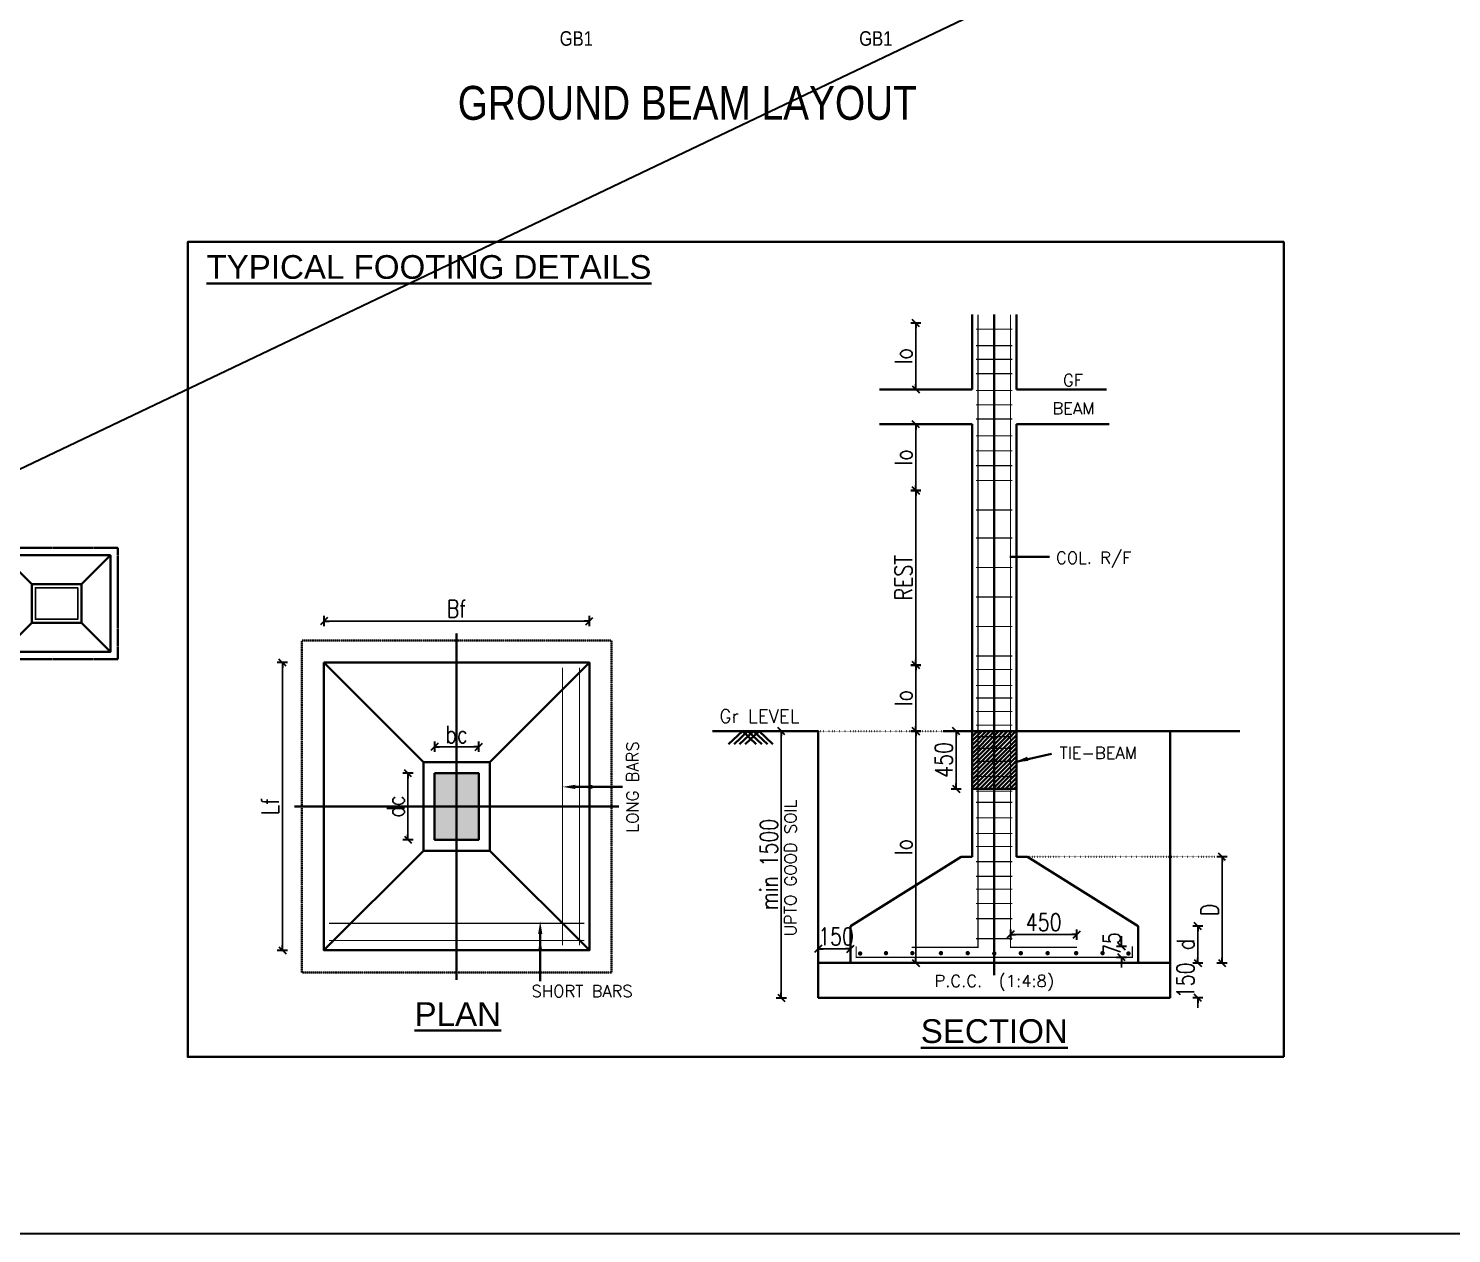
# Model space of a CAD drawing. Header units: inches. Extents: x 683042 to 921062, y -316188 to -5771.
# Drawn here: x 716366 to 745782, y -316188 to -291292 of the extents above; entities that cross this region are included whole.
import ezdxf
from ezdxf.enums import TextEntityAlignment as Align

# ---------------------------------------------------------------- set-up
doc = ezdxf.new("R2010")
doc.units = ezdxf.units.IN
doc.header["$MEASUREMENT"] = 0
for name, pattern in [('ACAD_ISO04W100', [30, 24, -3, 0, -3]), ('CENTERX2', [101.6, 63.5, -12.7, 12.7, -12.7]), ('DOT2', [0.125, 0, -0.125]), ('DOTS', [0.1901, 0.0001, -0.19]), ('HIDDEN', [0.375, 0.25, -0.125])]:
    doc.linetypes.add(name, pattern=pattern)
for name, color, linetype in [('a-col-txt', 7, 'Continuous'), ('COL', 1, 'Continuous'), ('Elevation', 6, 'Continuous'), ('H', 252, 'HIDDEN'), ('R-column', 5, 'Continuous'), ('TXT', 7, 'Continuous')]:
    doc.layers.add(name, color=color, linetype=linetype)
for name, color, linetype, lineweight in [('CAES', 8, 'Continuous', 20), ('CEN', 252, 'CENTERX2', 5), ('COLUMN', 5, 'Continuous', 5), ('DIM', 135, 'Continuous', 30), ('FOUND', 97, 'Continuous', 13), ('R-beam no.', 7, 'Continuous', 30), ('R-FOUND', 97, 'Continuous', 30), ('SCHEDULE', 7, 'Continuous', 30), ('SECTION', 6, 'Continuous', 30), ('STEEL', 5, 'Continuous', 30)]:
    doc.layers.add(name, color=color, linetype=linetype, lineweight=lineweight)
doc.styles.add('C', font='arial.ttf')
doc.styles.add('DEEPAK', font='romans.shx')
doc.styles.add('DIM', font='romans.shx', dxfattribs={"width": 0.8})
doc.styles.add('ROMAND', font='swissc.ttf')
doc.styles.add('S', font='simplex.shx')
doc.dimstyles.new('FND', dxfattribs={"dimscale": 3, "dimtxt": 2, "dimasz": 1.5, "dimexe": 1, "dimexo": 0, "dimgap": 0.5, "dimtad": 1, "dimlfac": 0.25, "dimzin": 11, "dimdsep": 46, "dimtxsty": 'DIM', "dimblk1": 'TICK', "dimblk2": 'TICK', "dimsah": 1, "dimcen": 0, "dimdle": 0.3, "dimse1": 1, "dimse2": 1, "dimclrd": 256, "dimclre": 256, "dimclrt": 256, "dimadec": 0, "dimazin": 0, "dimtfac": 0.75, "dimtix": 1, "dimtofl": 0, "dimtmove": 2, "dimatfit": 3, "dimldrblk": 'TICK', "dimfxl": 1, "dimtolj": 1, "dimtzin": 11, "dimarcsym": 0})

# ---------------------------------------------------------------- blocks, each defined once
blk = doc.blocks.new('fnd1')
at = {"layer": 'FOUND', "color": 5, "linetype": 'HIDDEN', "lineweight": 35, "ltscale": 5}
blk.add_lwpolyline([(710477, -91645), (707952, -91645), (707952, -93945), (710477, -93945)], close=True, dxfattribs=at)
at = {"layer": 'FOUND', "lineweight": 35}
for points in [[(710327, -91795), (708102, -91795), (708102, -93795), (710327, -93795)], [(709727, -92395), (708702, -92395), (708702, -93195), (709727, -93195)]]:
    blk.add_lwpolyline(points, close=True, dxfattribs=at)
for points in [[(708702, -92395), (708102, -91795)], [(709727, -92395), (710327, -91795)], [(708702, -93195), (708102, -93795)], [(709727, -93195), (710327, -93795)]]:
    blk.add_lwpolyline(points, dxfattribs=at)
blk = doc.blocks.new('TICK')
for p, q in [((0, 0), (-1, 0)), ((-0.71, -0.71), (0.71, 0.71)), ((0, -1), (0, 1))]:
    blk.add_line(p, q)
blk = doc.blocks.new('*D71')
at = {"layer": 'Defpoints', "color": 0, "transparency": 16777216}
for p in [(734709, -299470), (735040, -299470), (735040, -300836)]:
    blk.add_point(p, dxfattribs=at)
at = {"layer": 'DIM', "lineweight": -2, "transparency": 16777216}
blk.add_line((734709, -300731), (734709, -299575), dxfattribs=at)
at = {"layer": 'DIM', "lineweight": -2, "transparency": 16777216, "xscale": 105, "yscale": 105, "zscale": 105}
for p, rotation in [((734709, -299470), 90), ((734709, -300836), 270)]:
    blk.add_blockref('TICK', p, dxfattribs=dict(at, rotation=rotation))
at = {"layer": 'DIM', "lineweight": 35, "transparency": 16777216, "insert": (734454, -300153), "char_height": 360, "attachment_point": 5, "rotation": 90, "style": 'DIM'}
blk.add_mtext('\\A1;lo', dxfattribs=at)
blk = doc.blocks.new('*D73')
at = {"layer": 'Defpoints', "color": 0, "transparency": 16777216}
for p in [(731928, -305810), (732259, -305810), (732259, -311317)]:
    blk.add_point(p, dxfattribs=at)
at = {"layer": 'DIM', "lineweight": -2, "transparency": 16777216}
blk.add_line((731928, -311212), (731928, -305915), dxfattribs=at)
at = {"layer": 'DIM', "lineweight": -2, "transparency": 16777216, "xscale": 105, "yscale": 105, "zscale": 105}
for p, rotation in [((731928, -305810), 90), ((731928, -311317), 270)]:
    blk.add_blockref('TICK', p, dxfattribs=dict(at, rotation=rotation))
at = {"layer": 'DIM', "lineweight": 35, "transparency": 16777216, "insert": (731673, -308564), "char_height": 360, "attachment_point": 5, "rotation": 90, "style": 'DIM'}
blk.add_mtext('\\A1;min 1500', dxfattribs=at)
blk = doc.blocks.new('*D74')
at = {"layer": 'Defpoints', "color": 0, "transparency": 16777216}
for p in [(738037, -310012), (736665, -310293), (738037, -310293)]:
    blk.add_point(p, dxfattribs=at)
at = {"layer": 'DIM', "lineweight": -2, "transparency": 16777216}
blk.add_line((736770, -310012), (737932, -310012), dxfattribs=at)
at = {"layer": 'DIM', "lineweight": -2, "transparency": 16777216, "xscale": 105, "yscale": 105, "zscale": 105, "rotation": 180}
blk.add_blockref('TICK', (736665, -310012), dxfattribs=at)
at = {"layer": 'DIM', "lineweight": -2, "transparency": 16777216, "xscale": 105, "yscale": 105, "zscale": 105}
blk.add_blockref('TICK', (738037, -310012), dxfattribs=at)
at = {"layer": 'DIM', "lineweight": 35, "transparency": 16777216, "insert": (737351, -309757), "char_height": 360, "attachment_point": 5, "style": 'DIM'}
blk.add_mtext('\\A1;450', dxfattribs=at)
blk = doc.blocks.new('*D75')
at = {"layer": 'Defpoints', "color": 0, "transparency": 16777216}
for p in [(732691, -310307), (732691, -310598), (733358, -310598)]:
    blk.add_point(p, dxfattribs=at)
at = {"layer": 'DIM', "lineweight": -2, "transparency": 16777216}
blk.add_line((733253, -310307), (732796, -310307), dxfattribs=at)
at = {"layer": 'DIM', "lineweight": -2, "transparency": 16777216, "xscale": 105, "yscale": 105, "zscale": 105, "rotation": 180}
blk.add_blockref('TICK', (732691, -310307), dxfattribs=at)
at = {"layer": 'DIM', "lineweight": -2, "transparency": 16777216, "xscale": 105, "yscale": 105, "zscale": 105}
blk.add_blockref('TICK', (733358, -310307), dxfattribs=at)
at = {"layer": 'DIM', "lineweight": 35, "transparency": 16777216, "insert": (733059, -310052), "char_height": 360, "attachment_point": 5, "style": 'DIM'}
blk.add_mtext('\\A1;150', dxfattribs=at)
blk = doc.blocks.new('*D76')
at = {"layer": 'Defpoints', "color": 0, "transparency": 16777216}
for p in [(740550, -308407), (740550, -310598), (741038, -310598)]:
    blk.add_point(p, dxfattribs=at)
at = {"layer": 'DIM', "lineweight": -2, "transparency": 16777216}
blk.add_line((741038, -308512), (741038, -310493), dxfattribs=at)
at = {"layer": 'DIM', "lineweight": -2, "transparency": 16777216, "xscale": 105, "yscale": 105, "zscale": 105}
for p, rotation in [((741038, -308407), 90), ((741038, -310598), 270)]:
    blk.add_blockref('TICK', p, dxfattribs=dict(at, rotation=rotation))
at = {"layer": 'DIM', "lineweight": 35, "transparency": 16777216, "insert": (740783, -309503), "char_height": 360, "attachment_point": 5, "rotation": 90, "style": 'DIM'}
blk.add_mtext('\\A1;D', dxfattribs=at)
blk = doc.blocks.new('*D77')
at = {"layer": 'Defpoints', "color": 0, "transparency": 16777216}
for p in [(740052, -309836), (740052, -310598), (740538, -310598)]:
    blk.add_point(p, dxfattribs=at)
at = {"layer": 'DIM', "lineweight": -2, "transparency": 16777216}
blk.add_line((740538, -309941), (740538, -310493), dxfattribs=at)
at = {"layer": 'DIM', "lineweight": -2, "transparency": 16777216, "xscale": 105, "yscale": 105, "zscale": 105}
for p, rotation in [((740538, -309836), 90), ((740538, -310598), 270)]:
    blk.add_blockref('TICK', p, dxfattribs=dict(at, rotation=rotation))
at = {"layer": 'DIM', "lineweight": 35, "transparency": 16777216, "insert": (740283, -310217), "char_height": 360, "attachment_point": 5, "rotation": 90, "style": 'DIM'}
blk.add_mtext('\\A1;d', dxfattribs=at)
blk = doc.blocks.new('*D78')
at = {"layer": 'Defpoints', "color": 0, "transparency": 16777216}
for p in [(738961, -310254), (739185, -310254), (739185, -310482)]:
    blk.add_point(p, dxfattribs=at)
at = {"layer": 'DIM', "lineweight": -2, "transparency": 16777216}
for p, q in [((738961, -310149), (738961, -310044)), ((738961, -310587), (738961, -310692))]:
    blk.add_line(p, q, dxfattribs=at)
at = {"layer": 'DIM', "lineweight": -2, "transparency": 16777216, "xscale": 105, "yscale": 105, "zscale": 105}
for p, rotation in [((738961, -310254), 270), ((738961, -310482), 90)]:
    blk.add_blockref('TICK', p, dxfattribs=dict(at, rotation=rotation))
at = {"layer": 'DIM', "lineweight": 35, "transparency": 16777216, "insert": (738758, -310210), "char_height": 360, "attachment_point": 5, "rotation": 90, "style": 'DIM'}
blk.add_mtext('\\A1;75', dxfattribs=at)
blk = doc.blocks.new('*D79')
at = {"layer": 'Defpoints', "color": 0, "transparency": 16777216}
for p in [(739969, -310598), (739969, -311317), (740538, -311317)]:
    blk.add_point(p, dxfattribs=at)
at = {"layer": 'DIM', "lineweight": -2, "transparency": 16777216}
for p, q in [((740538, -310493), (740538, -310388)), ((740538, -311422), (740538, -311527))]:
    blk.add_line(p, q, dxfattribs=at)
at = {"layer": 'DIM', "lineweight": -2, "transparency": 16777216, "xscale": 105, "yscale": 105, "zscale": 105}
for p, rotation in [((740538, -310598), 270), ((740538, -311317), 90)]:
    blk.add_blockref('TICK', p, dxfattribs=dict(at, rotation=rotation))
at = {"layer": 'DIM', "lineweight": 35, "transparency": 16777216, "insert": (740283, -310958), "char_height": 360, "attachment_point": 5, "rotation": 90, "style": 'DIM'}
blk.add_mtext('\\A1;150', dxfattribs=at)
blk = doc.blocks.new('*D80')
at = {"layer": 'Defpoints', "color": 0, "transparency": 16777216}
for p in [(734709, -300836), (735040, -300836), (735040, -304443)]:
    blk.add_point(p, dxfattribs=at)
at = {"layer": 'DIM', "lineweight": -2, "transparency": 16777216}
blk.add_line((734709, -304338), (734709, -300941), dxfattribs=at)
at = {"layer": 'DIM', "lineweight": -2, "transparency": 16777216, "xscale": 105, "yscale": 105, "zscale": 105}
for p, rotation in [((734709, -300836), 90), ((734709, -304443), 270)]:
    blk.add_blockref('TICK', p, dxfattribs=dict(at, rotation=rotation))
at = {"layer": 'DIM', "lineweight": 35, "transparency": 16777216, "insert": (734454, -302640), "char_height": 360, "attachment_point": 5, "rotation": 90, "style": 'DIM'}
blk.add_mtext('\\A1;REST', dxfattribs=at)
blk = doc.blocks.new('*D81')
at = {"layer": 'Defpoints', "color": 0, "transparency": 16777216}
for p in [(734709, -304443), (735040, -304443), (735040, -305810)]:
    blk.add_point(p, dxfattribs=at)
at = {"layer": 'DIM', "lineweight": -2, "transparency": 16777216}
blk.add_line((734709, -305705), (734709, -304548), dxfattribs=at)
at = {"layer": 'DIM', "lineweight": -2, "transparency": 16777216, "xscale": 105, "yscale": 105, "zscale": 105}
for p, rotation in [((734709, -304443), 90), ((734709, -305810), 270)]:
    blk.add_blockref('TICK', p, dxfattribs=dict(at, rotation=rotation))
at = {"layer": 'DIM', "lineweight": 35, "transparency": 16777216, "insert": (734454, -305127), "char_height": 360, "attachment_point": 5, "rotation": 90, "style": 'DIM'}
blk.add_mtext('\\A1;lo', dxfattribs=at)
blk = doc.blocks.new('*D82')
at = {"layer": 'Defpoints', "color": 0, "transparency": 16777216}
for p in [(734709, -297381), (735040, -297381), (735040, -298748)]:
    blk.add_point(p, dxfattribs=at)
at = {"layer": 'DIM', "lineweight": -2, "transparency": 16777216}
blk.add_line((734709, -298643), (734709, -297486), dxfattribs=at)
at = {"layer": 'DIM', "lineweight": -2, "transparency": 16777216, "xscale": 105, "yscale": 105, "zscale": 105}
for p, rotation in [((734709, -297381), 90), ((734709, -298748), 270)]:
    blk.add_blockref('TICK', p, dxfattribs=dict(at, rotation=rotation))
at = {"layer": 'DIM', "lineweight": 35, "transparency": 16777216, "insert": (734454, -298064), "char_height": 360, "attachment_point": 5, "rotation": 90, "style": 'DIM'}
blk.add_mtext('\\A1;lo', dxfattribs=at)
blk = doc.blocks.new('*D83')
at = {"layer": 'Defpoints', "color": 0, "transparency": 16777216}
for p in [(735040, -305810), (734709, -310598), (735040, -310598)]:
    blk.add_point(p, dxfattribs=at)
at = {"layer": 'DIM', "lineweight": -2, "transparency": 16777216}
blk.add_line((734709, -305915), (734709, -310493), dxfattribs=at)
at = {"layer": 'DIM', "lineweight": -2, "transparency": 16777216, "xscale": 105, "yscale": 105, "zscale": 105}
for p, rotation in [((734709, -305810), 90), ((734709, -310598), 270)]:
    blk.add_blockref('TICK', p, dxfattribs=dict(at, rotation=rotation))
at = {"layer": 'DIM', "lineweight": 35, "transparency": 16777216, "insert": (734454, -308204), "char_height": 360, "attachment_point": 5, "rotation": 90, "style": 'DIM'}
blk.add_mtext('\\A1;lo', dxfattribs=at)
blk = doc.blocks.new('*D84')
at = {"layer": 'Defpoints', "color": 0, "transparency": 16777216}
for p in [(724531, -306680), (724211, -308051), (724531, -308051)]:
    blk.add_point(p, dxfattribs=at)
at = {"layer": 'DIM', "lineweight": -2, "transparency": 16777216}
blk.add_line((724211, -306785), (724211, -307946), dxfattribs=at)
at = {"layer": 'DIM', "lineweight": -2, "transparency": 16777216, "xscale": 105, "yscale": 105, "zscale": 105}
for p, rotation in [((724211, -306680), 90), ((724211, -308051), 270)]:
    blk.add_blockref('TICK', p, dxfattribs=dict(at, rotation=rotation))
at = {"layer": 'DIM', "lineweight": 35, "transparency": 16777216, "insert": (723956, -307365), "char_height": 360, "attachment_point": 5, "rotation": 90, "style": 'DIM'}
blk.add_mtext('\\A1;dc', dxfattribs=at)
blk = doc.blocks.new('*D85')
at = {"layer": 'Defpoints', "color": 0, "transparency": 16777216}
for p in [(722474, -303535), (722474, -304394), (727960, -304394)]:
    blk.add_point(p, dxfattribs=at)
at = {"layer": 'DIM', "lineweight": -2, "transparency": 16777216}
blk.add_line((727855, -303535), (722579, -303535), dxfattribs=at)
at = {"layer": 'DIM', "lineweight": -2, "transparency": 16777216, "xscale": 105, "yscale": 105, "zscale": 105, "rotation": 180}
blk.add_blockref('TICK', (722474, -303535), dxfattribs=at)
at = {"layer": 'DIM', "lineweight": -2, "transparency": 16777216, "xscale": 105, "yscale": 105, "zscale": 105}
blk.add_blockref('TICK', (727960, -303535), dxfattribs=at)
at = {"layer": 'DIM', "lineweight": 35, "transparency": 16777216, "insert": (725217, -303280), "char_height": 360, "attachment_point": 5, "style": 'DIM'}
blk.add_mtext('\\A1;Bf', dxfattribs=at)
blk = doc.blocks.new('*D86')
at = {"layer": 'Defpoints', "color": 0, "transparency": 16777216}
for p in [(724760, -306131), (724760, -306451), (725674, -306451)]:
    blk.add_point(p, dxfattribs=at)
at = {"layer": 'DIM', "lineweight": -2, "transparency": 16777216}
blk.add_line((725569, -306131), (724865, -306131), dxfattribs=at)
at = {"layer": 'DIM', "lineweight": -2, "transparency": 16777216, "xscale": 105, "yscale": 105, "zscale": 105, "rotation": 180}
blk.add_blockref('TICK', (724760, -306131), dxfattribs=at)
at = {"layer": 'DIM', "lineweight": -2, "transparency": 16777216, "xscale": 105, "yscale": 105, "zscale": 105}
blk.add_blockref('TICK', (725674, -306131), dxfattribs=at)
at = {"layer": 'DIM', "lineweight": 35, "transparency": 16777216, "insert": (725217, -305876), "char_height": 360, "attachment_point": 5, "style": 'DIM'}
blk.add_mtext('\\A1;bc', dxfattribs=at)
blk = doc.blocks.new('*D87')
at = {"layer": 'Defpoints', "color": 0, "transparency": 16777216}
for p in [(722474, -304394), (721615, -310337), (722474, -310337)]:
    blk.add_point(p, dxfattribs=at)
at = {"layer": 'DIM', "lineweight": -2, "transparency": 16777216}
blk.add_line((721615, -304499), (721615, -310232), dxfattribs=at)
at = {"layer": 'DIM', "lineweight": -2, "transparency": 16777216, "xscale": 105, "yscale": 105, "zscale": 105}
for p, rotation in [((721615, -304394), 90), ((721615, -310337), 270)]:
    blk.add_blockref('TICK', p, dxfattribs=dict(at, rotation=rotation))
at = {"layer": 'DIM', "lineweight": 35, "transparency": 16777216, "insert": (721360, -307365), "char_height": 360, "attachment_point": 5, "rotation": 90, "style": 'DIM'}
blk.add_mtext('\\A1;Lf', dxfattribs=at)
blk = doc.blocks.new('*D72')
at = {"layer": 'Defpoints', "color": 0, "transparency": 16777216}
for p in [(735873, -305811), (735542, -306999), (735873, -306999)]:
    blk.add_point(p, dxfattribs=at)
at = {"layer": 'DIM', "lineweight": -2, "transparency": 16777216}
blk.add_line((735542, -305916), (735542, -306894), dxfattribs=at)
at = {"layer": 'DIM', "lineweight": -2, "transparency": 16777216, "xscale": 105, "yscale": 105, "zscale": 105}
for p, rotation in [((735542, -305811), 90), ((735542, -306999), 270)]:
    blk.add_blockref('TICK', p, dxfattribs=dict(at, rotation=rotation))
at = {"layer": 'DIM', "lineweight": 35, "transparency": 16777216, "insert": (735287, -306405), "char_height": 360, "attachment_point": 5, "rotation": 90, "style": 'DIM'}
blk.add_mtext('\\A1;450', dxfattribs=at)

msp = doc.modelspace()

# ---------------------------------------------------------------- hatches: boundary and pattern name
at = {"layer": 'H', "linetype": 'ByBlock', "lineweight": 35}
h = msp.add_hatch(dxfattribs=at)
h.set_pattern_fill('ANSI31', color=256, scale=500, style=0)
h.set_pattern_definition([(45, (-589697.77, 27027.25), (-44.1941738, 44.1941738), [])])
h.paths.add_polyline_path([(735872.86, -305810.794), (736787.262, -305810.794), (736787.262, -306998.986), (735872.86, -306998.986)])

# ---------------------------------------------------------------- linework, layer by layer
at = {"layer": 'a-col-txt', "linetype": 'Continuous', "lineweight": 35}
msp.add_line((739969.068, -305810.794), (735275.64, -305810.794), dxfattribs=at)
at = {"layer": 'CAES', "lineweight": 35}
msp.add_lwpolyline([(742312.2, -312539.413), (719656.943, -312539.413), (719656.943, -295700.712), (742312.2, -295700.712)], close=True, dxfattribs=at)
at = {"layer": 'CEN', "linetype": 'ACAD_ISO04W100', "lineweight": 35}
for p, q in [((736330.061, -310853.053), (736330.061, -297203.846)), ((725217.226, -310946.776), (725217.226, -303783.962)), ((721864.419, -307365.369), (728570.032, -307365.369))]:
    msp.add_line(p, q, dxfattribs=at)
at = {"layer": 'CEN', "linetype": 'DOT2', "lineweight": 35, "ltscale": 50}
msp.add_line((732691.054, -305810.794), (739969.068, -305810.794), dxfattribs=at)
at = {"layer": 'CEN', "linetype": 'DOTS', "lineweight": 35, "ltscale": 5}
for p, q in [((732691.054, -305810.794), (739969.068, -305810.794)), ((737015.862, -308407.287), (740889.609, -308407.287))]:
    msp.add_line(p, q, dxfattribs=at)
at = {"layer": 'COL', "color": 6, "lineweight": 35}
for p, q in [((735872.86, -298747.786), (735872.86, -297203.846)), ((736787.262, -298747.786), (736787.262, -297203.846)), ((735872.86, -298747.786), (733957.933, -298747.786)), ((738653.163, -298747.786), (736787.262, -298747.786)), ((735872.86, -299469.522), (733957.933, -299469.522)), ((735872.86, -308407.287), (735872.86, -299469.522)), ((736787.262, -308407.287), (736787.262, -299469.522)), ((738702.189, -299469.522), (736787.262, -299469.522)), ((735644.259, -308406.762), (733358.255, -309836.312)), ((735872.86, -308407.287), (735644.259, -308406.762)), ((736787.262, -308407.287), (737015.862, -308407.287)), ((737015.862, -308407.287), (739301.867, -309836.312)), ((733358.255, -309836.312), (733358.255, -310598.313)), ((739301.867, -309836.312), (739301.867, -310598.313)), ((733358.255, -310598.313), (739301.867, -310598.313))]:
    msp.add_line(p, q, dxfattribs=at)
at = {"layer": 'COLUMN', "color": 252, "lineweight": 35}
msp.add_solid([(724760.025, -306679.568), (725674.426, -306679.568), (724760.025, -308051.17), (725674.426, -308051.17)], dxfattribs=at)
at = {"layer": 'Elevation', "lineweight": 35}
msp.add_lwpolyline([(735872.86, -305810.794), (736787.262, -305810.794), (736787.262, -306998.986), (735872.86, -306998.986)], close=True, dxfattribs=at)
at = {"layer": 'FOUND', "lineweight": 35}
for p, q in [((733358.255, -310598.313), (732691.054, -310598.313)), ((739301.867, -310598.313), (739969.068, -310598.313))]:
    msp.add_line(p, q, dxfattribs=at)
at = {"layer": 'FOUND', "color": 5, "linetype": 'HIDDEN', "lineweight": 35, "ltscale": 10}
msp.add_lwpolyline([(722016.819, -303936.362), (722016.819, -310794.376), (728417.632, -310794.376), (728417.632, -303936.362)], close=True, dxfattribs=at)
at = {"layer": 'R-column'}
msp.add_lwpolyline([(717386.045, -302846.013), (716511.045, -302846.013), (716511.045, -303496.013), (717386.045, -303496.013)], close=True, dxfattribs=at)
at = {"layer": 'R-FOUND'}
msp.add_lwpolyline([(826304.214, -247927.413), (683042.209, -247927.413), (683042.209, -316187.924), (826304.214, -316187.924)], close=True, dxfattribs=at)
msp.add_lwpolyline([(826304.214, -247927.413), (683042.209, -316187.924)], dxfattribs=at)
at = {"layer": 'SCHEDULE', "lineweight": 35}
for p, q in [((736652.304, -302209.737), (737472.13, -302209.737)), ((732691.054, -305810.268), (730502.622, -305810.268)), ((732691.054, -310598.313), (732691.054, -305810.268)), ((741404.991, -305810.268), (739969.068, -305810.268)), ((739969.068, -310598.313), (739969.068, -305810.268)), ((727604.47, -306960.739), (728645.64, -306960.739)), ((726944.267, -309933.685), (726944.267, -310974.855))]:
    msp.add_line(p, q, dxfattribs=at)
for points in [[(727669.238, -306917.56), (727669.238, -307003.917), (727410.165, -306960.739)], [(728023.059, -306917.56), (728023.059, -307003.917), (727763.987, -306960.739)], [(726901.089, -309998.453), (726987.446, -309998.453), (726944.267, -309739.381)], [(726901.089, -310352.274), (726987.446, -310352.274), (726944.267, -310093.202)]]:
    msp.add_solid(points, dxfattribs=at)
at = {"layer": 'SECTION', "lineweight": 35}
for p, q in [((724531.424, -306450.967), (722474.02, -304393.563)), ((725903.027, -306450.967), (727960.431, -304393.563)), ((724531.424, -308279.771), (722474.02, -310337.175)), ((725903.027, -308279.771), (727960.431, -310337.175)), ((732691.054, -310598.313), (732691.054, -311317.018)), ((739969.068, -310598.313), (739969.068, -311317.018)), ((739969.068, -311317.018), (732691.054, -311317.018))]:
    msp.add_line(p, q, dxfattribs=at)
for points in [[(722474.02, -304393.563), (722474.02, -310337.175), (727960.431, -310337.175), (727960.431, -304393.563)], [(724531.424, -306450.967), (724531.424, -308279.771), (725903.027, -308279.771), (725903.027, -306450.967)], [(724760.025, -306679.568), (724760.025, -308051.17), (725674.426, -308051.17), (725674.426, -306679.568)]]:
    msp.add_lwpolyline(points, close=True, dxfattribs=at)
at = {"layer": 'STEEL', "color": 170, "lineweight": 35}
for points, const_width in [([(735994.78, -297203.846), (735994.78, -310274.187), (734623.177, -310274.187)], 24.288), ([(736665.341, -297203.846), (736665.341, -310274.187), (738036.944, -310274.187)], 24.288), ([(735954.14, -297503.306), (736705.982, -297503.306)], 23.813), ([(735954.14, -297844.213), (736705.982, -297844.213)], 23.813), ([(735954.14, -298127.431), (736705.982, -298127.431)], 23.813), ([(735954.14, -298422.13), (736705.982, -298422.13)], 23.813), ([(735954.14, -298770.411), (736705.982, -298770.411)], 23.813), ([(735954.14, -299066.494), (736705.982, -299066.494)], 23.813), ([(735954.14, -299361.194), (736705.982, -299361.194)], 23.813), ([(735954.14, -299709.475), (736705.982, -299709.475)], 23.813), ([(735954.14, -300017.57), (736705.982, -300017.57)], 23.813), ([(735954.14, -300325.665), (736705.982, -300325.665)], 23.813), ([(735954.14, -300629.156), (736705.982, -300629.156)], 23.813), ([(735954.14, -301238.757), (736705.982, -301238.757)], 23.813), ([(735954.14, -301817.381), (736705.982, -301817.381)], 23.813), ([(735954.14, -302426.982), (736705.982, -302426.982)], 23.813), ([(735954.14, -303036.583), (736705.982, -303036.583)], 23.813), ([(735954.14, -303646.184), (736705.982, -303646.184)], 23.813), ([(735954.14, -304255.785), (736705.982, -304255.785)], 23.813), ([(727403.409, -310235.575), (727403.409, -304495.163)], 24.288), ([(727757.231, -310235.575), (727757.231, -304495.163)], 24.288), ([(735954.14, -304537.021), (736705.982, -304537.021)], 23.813), ([(735954.14, -304865.387), (736705.982, -304865.387)], 23.813), ([(735954.14, -305125.025), (736705.982, -305125.025)], 23.813), ([(735954.14, -305403.769), (736705.982, -305403.769)], 23.813), ([(735954.14, -305686.316), (736705.982, -305686.316)], 23.813), ([(735954.14, -305921.679), (736705.982, -305921.679)], 23.813), ([(735954.14, -306162.957), (736705.982, -306162.957)], 23.813), ([(735954.14, -306433.13), (736705.982, -306433.13)], 24.288), ([(735954.14, -306744.812), (736705.982, -306744.812)], 24.288), ([(735954.14, -307048.525), (736705.982, -307048.525)], 24.288), ([(735954.14, -307279.677), (736705.982, -307279.677)], 24.288), ([(735954.14, -307601.676), (736705.982, -307601.676)], 23.813), ([(735954.14, -307923.675), (736705.982, -307923.675)], 23.813), ([(735954.14, -308193.848), (736705.982, -308193.848)], 23.813), ([(735954.14, -308505.53), (736705.982, -308505.53)], 23.813), ([(735954.14, -308809.242), (736705.982, -308809.242)], 23.813), ([(735954.14, -309074.791), (736705.982, -309074.791)], 23.813), ([(735954.14, -309370.938), (736705.982, -309370.938)], 23.813), ([(735954.14, -309684.392), (736705.982, -309684.392)], 23.813), ([(727858.831, -309780.153), (722575.62, -309780.153)], 24.288), ([(727858.831, -310133.974), (722575.62, -310133.974)], 24.288), ([(733475.207, -310253.743), (733475.207, -310482.343), (739184.915, -310482.343), (739184.915, -310253.743)], 24.288), ([(735954.14, -310095.053), (736705.982, -310095.053)], 23.813)]:
    msp.add_lwpolyline(points, dxfattribs=dict(at, const_width=const_width))
at = {"layer": 'STEEL', "color": 170, "lineweight": 35, "const_width": 45.102}
for points in [[(733534.443, -310402.768, 1), (733579.546, -310402.768, 1)], [(734069.238, -310395.251, 1), (734114.34, -310395.251, 1)], [(734659.467, -310395.251, -1), (734614.365, -310395.251, -1)], [(735249.908, -310395.251, -1), (735204.805, -310395.251, -1)], [(735803.446, -310395.251, -1), (735758.343, -310395.251, -1)], [(736307.746, -310402.768, 1), (736352.848, -310402.768, 1)], [(736856.676, -310395.251, 1), (736901.778, -310395.251, 1)], [(737410.214, -310395.251, 1), (737455.317, -310395.251, 1)], [(738000.655, -310395.251, 1), (738045.757, -310395.251, 1)], [(738590.884, -310395.251, -1), (738545.781, -310395.251, -1)], [(739125.679, -310402.768, -1), (739080.576, -310402.768, -1)]]:
    msp.add_lwpolyline(points, format="xyb", close=True, dxfattribs=at)
at = {"layer": 'TXT', "lineweight": 35}
msp.add_line((736756.026, -306449.528), (737515.24, -306276.592), dxfattribs=at)
for points in [[(731124.136, -305810.268), (730838.025, -306075.419)], [(731238.581, -305810.268), (730952.469, -306075.419)], [(731353.026, -305810.268), (731066.914, -306075.419)], [(731124.136, -305810.268), (731410.248, -306075.419)], [(731467.471, -305810.268), (731181.359, -306075.419)], [(731238.581, -305810.268), (731524.693, -306075.419)], [(731353.026, -305810.268), (731639.138, -306075.419)], [(731467.471, -305810.268), (731753.583, -306075.419)]]:
    msp.add_lwpolyline(points, dxfattribs=at)
msp.add_solid([(737032.52, -306424.305), (737009.394, -306335.995), (736756.026, -306449.528)], dxfattribs=at)

# ---------------------------------------------------------------- block references
at = {"layer": 'R-column'}
msp.add_blockref('fnd1', (7733.698, -210375.6), dxfattribs=at)

# ---------------------------------------------------------------- texts
at = {"color": 3, "lineweight": 5, "insert": (729984.328, -292833.888), "char_height": 700, "width": 12510.12541, "attachment_point": 5, "style": 'ROMAND'}
msp.add_mtext('\\A1;{\\C256;GROUND BEAM LAYOUT}', dxfattribs=at)
at = {"layer": 'DIM', "lineweight": 35, "style": 'DEEPAK'}
msp.add_text('UPTO GOOD SOIL', height=247.5, rotation=90, dxfattribs=at).set_placement((732242.071, -310045.462))
at = {"layer": 'R-beam no.', "color": 7, "lineweight": 5, "char_height": 300, "width": 10163.48052, "attachment_point": 5, "style": 'ROMAND'}
for insert in [(727690.144, -291501.261), (733881.584, -291501.261)]:
    msp.add_mtext('\\A1;GB1', dxfattribs=dict(at, insert=insert))
at = {"layer": 'TXT', "color": 30, "lineweight": 35, "style": 'C'}
for s, p in [('%%uTYPICAL FOOTING DETAILS', (724644.576, -296464.37)), ('%%UPLAN', (725240.405, -311898.275)), ('%%uSECTION', (736330.061, -312251.491))]:
    msp.add_text(s, height=489.6612, dxfattribs=at).set_placement(p, align=Align.CENTER)
at = {"layer": 'TXT', "lineweight": 35}
for s, height, style, p in [('GF', 247.5, 'DEEPAK', (737752.027, -298683.311)), ('BEAM', 247.5, 'DEEPAK', (737532.439, -299263.773)), ('COL. R/F', 247.5, 'DEEPAK', (737606.62, -302351.479)), ('Gr LEVEL', 275.4344, 'S', (730649.771, -305637.021)), ('TIE-BEAM', 247.5, 'DEEPAK', (737678.114, -306383.519))]:
    msp.add_text(s, height=height, dxfattribs=dict(at, style=style)).set_placement(p)
at = {"layer": 'TXT', "lineweight": 35, "style": 'DEEPAK'}
msp.add_text('LONG BARS', height=247.5, rotation=90, dxfattribs=at).set_placement((728851.38, -306960.739), align=Align.MIDDLE_CENTER)
for s, p in [('P.C.C.  (1:4:8)', (736330.061, -310970.801)), ('SHORT BARS', (727811.006, -311180.596))]:
    msp.add_text(s, height=247.5, dxfattribs=at).set_placement(p, align=Align.MIDDLE_CENTER)

# ---------------------------------------------------------------- dimensions: what is measured, and where the dimension line sits
at = {"layer": 'DIM', "lineweight": 35}
for base, p1, p2, angle, text, picture, middle in [((734709.112, -297380.985), (735040.024, -298747.786), (735039.914, -297380.985), 90, 'lo', '*D82', (734454.112, -298064.386)), ((734709.112, -299469.522), (735040.024, -300836.324), (735039.914, -299469.522), 90, 'lo', '*D71', (734454.112, -300152.923)), ((734709.112, -300836.324), (735040.024, -304443.467), (735039.733, -300836.324), 90, 'REST', '*D80', (734454.112, -302639.895)), ((721615.404, -310337.175), (722474.02, -304393.563), (722474.02, -310337.175), 270, 'Lf', '*D87', (721360.404, -307365.369)), ((734709.112, -304443.467), (735040.024, -305810.268), (735039.914, -304443.467), 90, 'lo', '*D81', (734454.112, -305126.868)), ((724760.025, -306130.926), (725674.426, -306450.967), (724760.025, -306450.967), 180, 'bc', '*D86', (725217.226, -305875.926)), ((731927.825, -305810.268), (732258.877, -311317.018), (732258.501, -305810.268), 90, 'min 1500', '*D73', (731672.825, -308563.643)), ((734709.112, -310598.313), (735040.024, -305810.268), (735039.637, -310598.313), 270, 'lo', '*D83', (734454.112, -308204.291)), ((735542.151, -306998.986), (735872.86, -305810.794), (735872.779, -306998.986), 270, '450', '*D72', (735287.151, -306404.89)), ((724211.384, -308051.17), (724531.424, -306679.568), (724531.424, -308051.17), 270, 'dc', '*D84', (723956.384, -307365.369)), ((741038.437, -310598.313), (740550.206, -308406.762), (740550.206, -310598.313), 90, 'D', '*D76', (740783.437, -309502.537)), ((738036.944, -310011.964), (736665.341, -310293.497), (738036.944, -310293.497), 180, '450', '*D74', (737351.143, -309756.964)), ((740538.464, -310598.313), (740051.667, -309836.312), (740051.667, -310598.313), 90, 'd', '*D77', (740283.464, -310217.312)), ((740538.464, -311317.018), (739969.068, -310598.313), (739969.068, -311317.018), 90, '150', '*D79', (740283.464, -310957.666))]:
    dim = msp.add_linear_dim(base=base, p1=p1, p2=p2, angle=angle, text=text, dimstyle='FND', override={"dimtxt": 120, "dimasz": 35, "dimgap": 25, "dimpost": '"'}, dxfattribs=at)
    dim.commit()
    dim.dimension.update_dxf_attribs({"geometry": picture, "text_midpoint": middle})
dim = msp.add_linear_dim(base=(722474.02, -303534.947), p1=(727960.431, -304393.563), p2=(722474.02, -304393.563), text='Bf', dimstyle='FND', override={"dimtxt": 120, "dimasz": 35, "dimgap": 25, "dimpost": '"'}, dxfattribs=at)
dim.commit()
dim.dimension.update_dxf_attribs({"geometry": '*D85', "text_midpoint": (725217.226, -303279.947)})
dim = msp.add_linear_dim(base=(732691.054, -310306.565), p1=(733358.255, -310598.313), p2=(732691.054, -310598.313), text='150', dimstyle='FND', override={"dimtxt": 120, "dimasz": 35, "dimgap": 25, "dimpost": '"'}, dxfattribs=at)
dim.commit()
dim.dimension.update_dxf_attribs({"geometry": '*D75', "text_midpoint": (733059.275, -310051.565), "dimtype": 160})
dim = msp.add_linear_dim(base=(738961.388, -310253.743), p1=(739184.915, -310482.343), p2=(739184.915, -310253.743), angle=270, text='75', dimstyle='FND', override={"dimtxt": 120, "dimasz": 35, "dimgap": 25, "dimpost": '"'}, dxfattribs=at)
dim.commit()
dim.dimension.update_dxf_attribs({"geometry": '*D78', "text_midpoint": (738758.188, -310209.563), "dimtype": 160})

doc.saveas('drawing.dxf')
